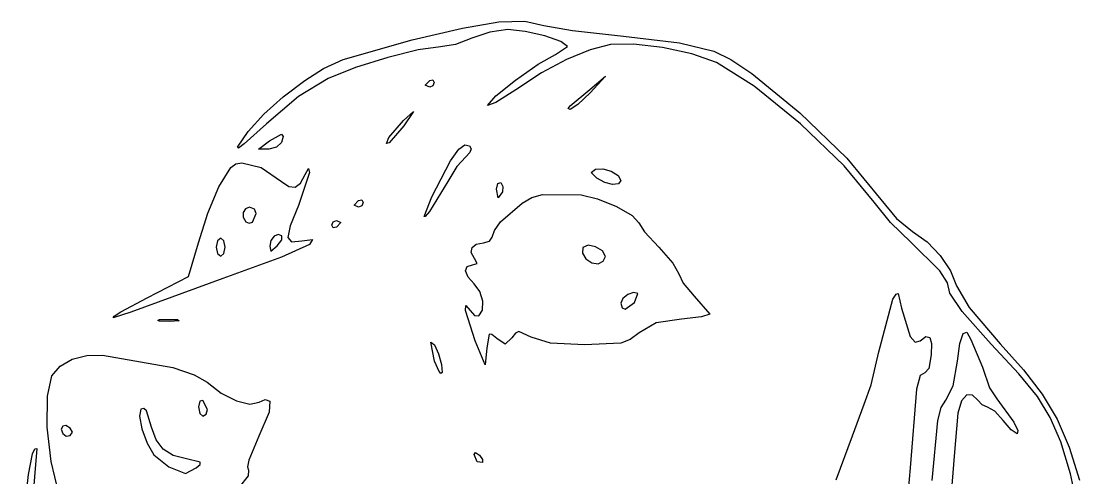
# Model space of a CAD drawing. Extents: x 0.5 to 73.4, y 0.3 to 78.2.
# Drawn here: x 0.7 to 67.9, y 49.2 to 78.2 of the extents above; entities that cross this region are included whole.
import ezdxf

# ---------------------------------------------------------------- set-up
doc = ezdxf.new("R2010")
doc.units = 0

msp = doc.modelspace()

# ---------------------------------------------------------------- linework, layer by layer
at = {"layer": 'Layer 1'}
for p, q in [((28.706529, 77.758148), (31.016671, 78.146213)), ((31.016671, 78.146213), (32.664668, 78.194399)), ((32.664668, 78.194399), (33.872421, 77.927165)), ((25.512342, 77.005749), (28.706529, 77.758148)), ((30.439529, 77.498123), (29.304683, 77.110197)), ((31.582741, 77.665066), (30.439529, 77.498123)), ((32.672223, 77.548639), (31.582741, 77.665066)), ((33.919679, 77.256896), (32.672223, 77.548639)), ((33.872421, 77.927165), (35.686288, 77.595275)), ((35.686288, 77.595275), (38.93163, 77.23534)), ((21.12614, 75.75469), (25.512342, 77.005749)), ((28.251232, 76.722271), (27.303717, 76.555328)), ((29.304683, 77.110197), (28.251232, 76.722271)), ((34.946096, 76.898246), (33.919679, 77.256896)), ((35.372461, 76.581098), (34.946096, 76.898246)), ((38.101651, 76.708826), (36.798906, 76.378832)), ((39.564519, 76.74228), (38.101651, 76.708826)), ((38.93163, 77.23534), (42.469662, 76.809964)), ((41.390805, 76.527772), (39.564519, 76.74228)), ((42.469662, 76.809964), (44.657828, 76.30012)), ((25.883343, 76.366934), (23.956633, 75.89846)), ((27.303717, 76.555328), (25.883343, 76.366934)), ((33.507737, 75.468291), (34.596349, 76.086258)), ((34.596349, 76.086258), (35.372461, 76.581098)), ((36.798906, 76.378832), (35.312497, 75.767851)), ((43.253828, 76.12037), (41.390805, 76.527772)), ((44.826905, 75.575142), (43.253828, 76.12037)), ((44.657828, 76.30012), (45.737647, 75.75176)), ((19.890746, 75.1865), (21.12614, 75.75469)), ((23.956633, 75.89846), (21.921145, 75.260886)), ((32.074512, 74.454647), (33.507737, 75.468291)), ((35.312497, 75.767851), (33.715202, 74.910536)), ((47.22285, 74.06668), (44.826905, 75.575142)), ((45.737647, 75.75176), (47.068765, 74.8625)), ((18.693175, 74.429628), (19.890746, 75.1865)), ((21.921145, 75.260886), (20.174438, 74.56519)), ((33.715202, 74.910536), (32.079799, 73.841541)), ((36.783572, 73.866236), (37.771349, 74.710125)), ((37.771349, 74.710125), (36.798764, 73.652382)), ((47.068765, 74.8625), (50.122778, 72.383141)), ((17.325156, 73.398234), (18.693175, 74.429628)), ((20.174438, 74.56519), (18.296951, 73.418783)), ((26.34135, 74.130207), (26.623572, 74.429086)), ((26.623572, 74.005752), (26.34135, 74.130207)), ((26.34135, 74.130207), (26.34135, 74.130207)), ((26.623572, 74.429086), (26.822892, 74.464477)), ((26.822892, 74.093548), (26.623572, 74.005752)), ((26.822892, 74.464477), (26.905795, 74.304631)), ((26.905795, 74.304631), (26.822892, 74.093548)), ((30.826233, 73.444914), (32.074512, 74.454647)), ((50.158153, 71.666732), (47.22285, 74.06668)), ((16.096491, 72.287732), (17.325156, 73.398234)), ((18.296951, 73.418783), (16.255453, 71.678873)), ((30.292461, 72.838682), (30.826233, 73.444914)), ((32.079799, 73.841541), (30.817491, 73.020841)), ((35.527683, 72.808495), (36.783572, 73.866236)), ((36.798764, 73.652382), (36.028655, 72.905353)), ((30.817491, 73.020841), (30.292461, 72.838682)), ((35.406655, 72.651685), (35.527683, 72.808495)), ((35.542875, 72.594641), (35.406655, 72.651685)), ((35.527683, 72.808495), (35.527683, 72.808495)), ((36.028655, 72.905353), (35.542875, 72.594641)), ((15.099476, 71.18971), (16.096491, 72.287732)), ((24.957457, 71.892244), (25.601397, 72.45353)), ((25.601397, 72.45353), (24.970456, 71.544842)), ((50.122778, 72.383141), (53.09562, 69.505762)), ((16.255453, 71.678873), (14.840984, 70.398586)), ((24.029276, 70.799852), (24.957457, 71.892244)), ((24.970456, 71.544842), (24.057959, 70.464763)), ((52.928288, 69.000846), (50.158153, 71.666732)), ((14.426411, 70.195752), (15.099476, 71.18971)), ((16.459357, 70.606058), (17.220986, 71.020963)), ((17.311746, 70.873984), (17.212852, 70.490147)), ((17.220986, 71.020963), (17.311746, 70.873984)), ((23.886036, 70.418127), (24.029276, 70.799852)), ((24.029276, 70.799852), (24.029276, 70.799852)), ((14.478703, 70.138155), (14.426411, 70.195752)), ((14.840984, 70.398586), (14.478703, 70.138155)), ((15.758018, 70.067192), (16.459357, 70.606058)), ((16.401876, 70.060918), (15.758018, 70.067192)), ((16.905691, 70.184415), (16.401876, 70.060918)), ((16.459357, 70.606058), (16.459357, 70.606058)), ((17.212852, 70.490147), (16.905691, 70.184415)), ((24.057959, 70.464763), (23.886036, 70.418127)), ((27.945208, 69.335796), (28.477649, 70.064665)), ((28.477649, 70.064665), (28.853531, 70.336864)), ((28.853531, 70.336864), (29.149313, 70.268511)), ((29.149313, 70.268511), (29.258654, 70.092228)), ((29.258654, 70.092228), (29.178532, 69.851181)), ((26.74648, 67.034418), (27.945208, 69.335796)), ((28.905925, 69.588534), (28.353017, 68.970187)), ((29.178532, 69.851181), (28.905925, 69.588534)), ((53.09562, 69.505762), (55.263045, 66.874082)), ((13.24172, 67.67789), (13.99636, 68.897617)), ((13.99636, 68.897617), (14.32656, 69.139406)), ((14.32656, 69.139406), (14.693832, 69.207975)), ((14.693832, 69.207975), (15.932003, 68.904094)), ((15.932003, 68.904094), (17.218793, 68.014251)), ((18.72324, 68.460743), (18.920589, 68.839446)), ((18.920589, 68.839446), (18.985685, 68.581021)), ((28.353017, 68.970187), (27.776758, 68.010997)), ((36.867251, 68.587061), (37.141531, 68.798608)), ((37.141531, 68.798608), (37.605272, 68.8243)), ((37.605272, 68.8243), (38.137877, 68.662395)), ((38.137877, 68.662395), (38.576708, 68.386234)), ((54.828728, 66.694568), (52.928288, 69.000846)), ((17.218793, 68.014251), (17.68627, 67.69457)), ((18.985685, 68.581021), (18.298018, 66.499793)), ((18.425557, 67.913976), (18.72324, 68.460743)), ((27.776758, 68.010997), (26.612783, 66.10353)), ((30.936188, 67.892701), (31.126803, 67.945592)), ((31.126803, 67.945592), (31.270716, 67.706087)), ((37.234139, 68.221408), (36.867251, 68.587061)), ((37.731864, 67.944434), (37.234139, 68.221408)), ((37.234139, 68.221408), (37.234139, 68.221408)), ((38.227252, 67.819215), (37.731864, 67.944434)), ((38.576708, 68.386234), (38.759127, 68.069157)), ((38.759127, 68.069157), (38.60733, 67.85703)), ((12.542108, 66.002975), (13.24172, 67.67789)), ((17.68627, 67.69457), (18.084213, 67.659865)), ((18.084213, 67.659865), (18.425557, 67.913976)), ((30.856905, 67.531298), (30.936188, 67.892701)), ((30.963362, 66.973584), (30.856905, 67.531298)), ((30.856905, 67.531298), (30.856905, 67.531298)), ((31.237719, 67.364493), (30.963362, 66.973584)), ((31.270716, 67.706087), (31.237719, 67.364493)), ((38.60733, 67.85703), (38.227252, 67.819215)), ((21.825795, 66.510207), (22.108017, 66.809086)), ((22.108017, 66.809086), (22.307336, 66.844477)), ((22.307336, 66.844477), (22.390239, 66.684631)), ((22.390239, 66.684631), (22.307336, 66.473548)), ((26.260849, 65.800257), (26.74648, 67.034418)), ((26.74648, 67.034418), (26.74648, 67.034418)), ((31.125192, 65.442239), (32.492329, 66.631819)), ((32.492329, 66.631819), (33.111885, 67.003896)), ((33.111885, 67.003896), (33.784817, 67.193624)), ((33.784817, 67.193624), (36.23113, 67.158494)), ((36.23113, 67.158494), (37.269727, 66.91524)), ((37.269727, 66.91524), (38.474869, 66.417982)), ((55.866389, 65.401801), (54.828728, 66.694568)), ((55.263045, 66.874082), (56.256378, 65.665635)), ((11.947169, 64.124675), (12.542108, 66.002975)), ((14.928859, 66.287393), (14.786248, 66.045706)), ((14.786248, 66.045706), (14.786586, 65.740774)), ((15.193574, 66.385752), (14.928859, 66.287393)), ((15.492553, 66.266291), (15.193574, 66.385752)), ((15.38258, 65.440301), (15.616907, 65.979076)), ((15.616907, 65.979076), (15.492553, 66.266291)), ((15.616907, 65.979076), (15.616907, 65.979076)), ((18.298018, 66.499793), (17.763908, 65.196472)), ((22.108017, 66.385752), (21.825795, 66.510207)), ((21.825795, 66.510207), (21.825795, 66.510207)), ((22.307336, 66.473548), (22.108017, 66.385752)), ((26.612783, 66.10353), (26.336042, 65.787023)), ((38.474869, 66.417982), (39.472364, 65.848023)), ((14.786586, 65.740774), (14.950716, 65.452683)), ((14.950716, 65.452683), (15.165923, 65.357514)), ((15.165923, 65.357514), (15.38258, 65.440301)), ((20.414685, 65.240207), (20.497588, 65.45129)), ((20.497588, 65.080361), (20.414685, 65.240207)), ((20.414685, 65.240207), (20.414685, 65.240207)), ((20.497588, 65.45129), (20.696907, 65.539086)), ((20.696907, 65.539086), (20.979128, 65.414631)), ((20.979128, 65.414631), (20.696907, 65.115752)), ((26.336042, 65.787023), (26.260849, 65.800257)), ((30.730976, 64.909984), (31.125192, 65.442239)), ((39.472364, 65.848023), (39.888016, 65.386666)), ((39.888016, 65.386666), (40.261079, 64.812541)), ((57.163586, 64.159965), (55.866389, 65.401801)), ((56.256378, 65.665635), (57.260575, 64.844709)), ((17.002907, 64.658765), (16.748459, 64.538378)), ((17.241663, 64.57285), (17.002907, 64.658765)), ((17.225882, 64.30834), (17.241663, 64.57285)), ((17.241663, 64.57285), (17.241663, 64.57285)), ((17.763908, 65.196472), (17.612903, 64.468203)), ((20.696907, 65.115752), (20.497588, 65.080361)), ((30.584072, 64.480752), (30.730976, 64.909984)), ((40.261079, 64.812541), (41.158016, 63.845752)), ((57.260575, 64.844709), (58.189287, 64.188254)), ((11.31682, 61.991592), (11.947169, 64.124675)), ((13.15981, 64.244391), (13.076907, 63.845752)), ((13.359129, 64.410197), (13.15981, 64.244391)), ((13.558449, 64.244391), (13.359129, 64.410197)), ((13.641352, 63.845752), (13.558449, 64.244391)), ((16.54609, 64.269448), (16.463574, 63.909732)), ((16.463574, 63.909732), (16.537131, 63.588159)), ((16.537131, 63.588159), (16.940664, 63.919669)), ((16.748459, 64.538378), (16.54609, 64.269448)), ((16.940664, 63.919669), (17.225882, 64.30834)), ((18.999794, 64.015309), (17.211234, 63.213828)), ((17.612903, 64.468203), (17.856427, 64.190808)), ((17.856427, 64.190808), (18.505905, 64.240107)), ((18.505905, 64.240107), (19.190661, 64.321546)), ((19.190661, 64.321546), (18.999794, 64.015309)), ((29.31126, 63.820773), (29.57376, 64.044028)), ((29.57376, 64.044028), (30.026895, 64.127975)), ((30.026895, 64.127975), (30.416528, 64.231603)), ((30.416528, 64.231603), (30.584072, 64.480752)), ((36.669505, 63.965115), (36.344925, 63.820973)), ((37.148538, 63.86546), (36.669505, 63.965115)), ((59.011512, 62.347895), (57.163586, 64.159965)), ((58.189287, 64.188254), (59.028718, 63.312581)), ((13.076907, 63.845752), (13.15981, 63.447114)), ((13.15981, 63.447114), (13.359129, 63.281308)), ((13.359129, 63.281308), (13.558449, 63.447114)), ((13.558449, 63.447114), (13.641352, 63.845752)), ((13.641352, 63.845752), (13.641352, 63.845752)), ((29.263868, 63.501083), (29.31126, 63.820773)), ((29.456053, 63.127836), (29.263868, 63.501083)), ((36.344925, 63.820973), (36.317422, 63.473367)), ((36.317422, 63.473367), (36.540246, 63.110156)), ((37.582371, 63.60153), (37.148538, 63.86546)), ((37.771349, 63.252843), (37.582371, 63.60153)), ((37.639372, 62.954011), (37.771349, 63.252843)), ((37.771349, 63.252843), (37.771349, 63.252843)), ((41.158016, 63.845752), (42.054954, 62.833193)), ((59.028718, 63.312581), (59.681906, 62.337891)), ((17.211234, 63.213828), (13.500241, 61.85908)), ((28.901001, 62.333312), (28.994506, 62.610673)), ((28.994506, 62.610673), (29.339238, 62.716864)), ((29.339238, 62.716864), (29.639024, 62.798189)), ((29.639024, 62.798189), (29.456053, 63.127836)), ((36.540246, 63.110156), (36.909694, 62.841906)), ((36.909694, 62.841906), (37.322063, 62.779181)), ((37.322063, 62.779181), (37.639372, 62.954011)), ((42.054954, 62.833193), (42.428016, 62.149021)), ((8.684666, 60.623805), (11.31682, 61.991592)), ((29.053252, 61.946598), (28.901001, 62.333312)), ((29.445794, 61.512348), (29.053252, 61.946598)), ((42.428016, 62.149021), (42.718176, 61.549748)), ((59.482023, 61.5838), (59.011512, 62.347895)), ((59.681906, 62.337891), (60.051888, 61.384388)), ((13.500241, 61.85908), (7.658145, 59.720267)), ((29.804178, 61.025097), (29.445794, 61.512348)), ((42.718176, 61.549748), (43.415794, 60.741308)), ((59.641712, 60.925452), (59.482023, 61.5838)), ((60.051888, 61.384388), (60.853276, 60.005282)), ((7.011105, 59.730206), (8.684666, 60.623805)), ((8.684666, 60.623805), (8.684666, 60.623805)), ((29.989224, 60.418183), (29.804178, 61.025097)), ((38.890123, 60.587924), (38.759127, 60.28778)), ((39.197482, 60.83806), (38.890123, 60.587924)), ((39.552761, 60.965083), (39.197482, 60.83806)), ((39.827516, 60.895884), (39.552761, 60.965083)), ((39.611455, 60.324796), (39.827516, 60.895884)), ((43.415794, 60.741308), (44.403572, 59.589934)), ((55.139124, 57.198536), (56.027921, 60.542937)), ((56.027921, 60.542937), (56.221633, 60.858518)), ((56.221633, 60.858518), (56.349611, 60.898657)), ((56.349611, 60.898657), (56.578223, 59.978331)), ((60.414078, 59.75699), (59.641712, 60.925452)), ((28.890985, 59.815155), (28.909276, 60.148912)), ((28.909276, 60.148912), (29.189499, 59.818151)), ((29.977446, 59.850772), (29.989224, 60.418183)), ((38.759127, 60.28778), (38.829617, 59.999601)), ((38.829617, 59.999601), (39.018127, 59.910708)), ((39.018127, 59.910708), (39.611455, 60.324796)), ((39.611455, 60.324796), (39.611455, 60.324796)), ((56.578223, 59.978331), (57.121505, 58.170528)), ((60.853276, 60.005282), (62.839222, 57.70443)), ((7.658145, 59.720267), (6.529256, 59.348084)), ((6.529256, 59.348084), (6.585854, 59.45428)), ((6.585854, 59.45428), (7.011105, 59.730206)), ((9.37387, 59.192465), (9.475283, 59.241884)), ((9.460409, 59.152851), (9.37387, 59.192465)), ((9.475283, 59.241884), (10.604172, 59.247579)), ((9.475283, 59.241884), (9.475283, 59.241884)), ((10.604172, 59.247579), (10.723354, 59.159223)), ((29.516349, 57.886165), (28.890985, 59.815155)), ((29.189499, 59.818151), (29.472815, 59.513237)), ((29.472815, 59.513237), (29.745361, 59.48203)), ((29.745361, 59.48203), (29.977446, 59.850772)), ((42.610388, 59.28177), (40.993255, 59.037848)), ((43.876824, 59.419393), (42.610388, 59.28177)), ((44.403572, 59.589934), (43.876824, 59.419393)), ((62.268433, 57.679897), (60.414078, 59.75699)), ((10.113574, 59.119145), (9.460409, 59.152851)), ((10.723354, 59.159223), (10.113574, 59.119145)), ((40.993255, 59.037848), (39.907625, 58.402228)), ((30.151349, 56.366864), (29.516349, 57.886165)), ((29.516349, 57.886165), (29.516349, 57.886165)), ((30.391938, 58.323708), (30.240543, 57.45207)), ((30.566295, 58.300652), (30.391938, 58.323708)), ((30.880033, 58.039267), (30.566295, 58.300652)), ((31.408834, 57.68788), (30.880033, 58.039267)), ((31.828215, 58.08295), (31.408834, 57.68788)), ((32.069497, 58.377095), (31.828215, 58.08295)), ((32.287744, 58.480463), (32.069497, 58.377095)), ((33.066716, 58.130752), (32.287744, 58.480463)), ((34.278546, 57.744411), (33.066716, 58.130752)), ((39.343916, 57.98373), (38.748018, 57.753848)), ((39.907625, 58.402228), (39.343916, 57.98373)), ((57.121505, 58.170528), (57.438181, 57.815992)), ((57.438181, 57.815992), (57.750606, 57.888786)), ((57.750606, 57.888786), (58.119709, 58.165322)), ((58.119709, 58.165322), (58.356753, 58.115031)), ((58.356753, 58.115031), (58.468161, 57.729887)), ((60.270288, 57.734525), (60.472765, 58.356831)), ((60.472765, 58.356831), (60.708383, 58.449005)), ((60.708383, 58.449005), (60.964019, 57.989641)), ((60.964019, 57.989641), (61.699913, 56.225752)), ((26.923772, 56.597439), (26.698567, 57.805934)), ((26.698567, 57.805934), (26.916012, 57.651368)), ((26.916012, 57.651368), (27.18052, 57.077229)), ((30.240543, 57.45207), (30.151349, 56.366864)), ((36.452686, 57.636864), (34.278546, 57.744411)), ((38.748018, 57.753848), (36.452686, 57.636864)), ((54.637476, 55.097412), (55.139124, 57.198536)), ((58.468161, 57.729887), (58.460355, 57.001864)), ((60.114076, 56.60349), (60.270288, 57.734525)), ((64.022081, 55.79996), (62.268433, 57.679897)), ((62.839222, 57.70443), (64.304215, 56.061366)), ((3.160315, 56.27821), (3.932488, 56.721929)), ((3.932488, 56.721929), (4.860471, 56.967895)), ((4.860471, 56.967895), (5.845167, 56.97591)), ((5.845167, 56.97591), (10.30819, 56.192635)), ((27.211738, 55.944478), (26.923772, 56.597439)), ((26.923772, 56.597439), (26.923772, 56.597439)), ((27.18052, 57.077229), (27.380293, 56.387789)), ((58.460355, 57.001864), (58.306963, 56.145659)), ((59.84679, 55.030989), (60.114076, 56.60349)), ((2.643051, 55.67694), (3.160315, 56.27821)), ((10.30819, 56.192635), (11.680816, 55.746177)), ((27.327527, 55.829773), (27.211738, 55.944478)), ((27.40353, 55.887317), (27.327527, 55.829773)), ((27.380293, 56.387789), (27.40353, 55.887317)), ((58.041687, 55.866009), (57.744658, 55.69115)), ((58.306963, 56.145659), (58.041687, 55.866009)), ((61.699913, 56.225752), (62.152211, 54.907933)), ((64.304215, 56.061366), (65.488804, 54.511002)), ((2.3591, 54.383215), (2.643051, 55.67694)), ((11.680816, 55.746177), (12.488373, 55.26123)), ((12.488373, 55.26123), (13.390827, 54.564512)), ((57.744658, 55.69115), (57.522498, 54.829367)), ((65.191841, 54.351008), (64.022081, 55.79996)), ((13.390827, 54.564512), (14.355386, 54.07875)), ((54.200507, 53.869132), (54.637476, 55.097412)), ((57.522498, 54.829367), (57.116035, 49.826607)), ((59.379652, 54.128568), (59.84679, 55.030989)), ((62.152211, 54.907933), (62.625357, 54.202377)), ((65.488804, 54.511002), (66.443512, 52.915569)), ((2.350312, 52.414146), (2.3591, 54.383215)), ((12.030921, 54.061574), (11.948018, 53.702409)), ((12.230241, 54.109086), (12.030921, 54.061574)), ((12.512463, 53.527985), (12.230241, 54.109086)), ((14.355386, 54.07875), (15.213005, 53.868512)), ((15.213005, 53.868512), (15.794639, 53.998367)), ((15.794639, 53.998367), (16.169318, 54.180212)), ((16.169318, 54.180212), (16.477288, 54.06715)), ((16.477288, 54.06715), (16.427794, 53.35817)), ((53.462617, 51.864886), (54.200507, 53.869132)), ((59.08012, 53.657456), (59.379652, 54.128568)), ((60.387067, 54.096275), (60.142803, 53.304211)), ((60.707197, 54.459465), (60.387067, 54.096275)), ((61.078723, 54.435441), (60.707197, 54.459465)), ((61.385865, 54.152686), (61.078723, 54.435441)), ((61.685005, 53.822914), (61.385865, 54.152686)), ((62.037268, 53.685752), (61.685005, 53.822914)), ((62.625357, 54.202377), (63.706962, 52.72655)), ((66.002585, 53.017066), (65.191841, 54.351008)), ((8.289222, 53.550878), (8.191364, 53.115061)), ((8.47926, 53.601534), (8.289222, 53.550878)), ((8.638013, 53.458788), (8.47926, 53.601534)), ((8.967654, 52.415752), (8.638013, 53.458788)), ((11.948018, 53.702409), (12.030921, 53.292007)), ((12.030921, 53.292007), (12.230241, 53.121308)), ((12.230241, 53.121308), (12.42956, 53.240769)), ((12.42956, 53.240769), (12.512463, 53.527985)), ((12.512463, 53.527985), (12.512463, 53.527985)), ((16.427794, 53.35817), (15.781803, 51.838484)), ((58.86552, 52.826984), (59.08012, 53.657456)), ((60.142803, 53.304211), (59.912179, 50.581309)), ((62.489865, 53.437044), (62.037268, 53.685752)), ((63.030238, 52.839086), (62.489865, 53.437044)), ((3.325774, 52.480967), (3.239499, 52.295531)), ((3.53025, 52.517126), (3.325774, 52.480967)), ((3.792868, 52.358236), (3.53025, 52.517126)), ((8.191364, 53.115061), (8.349809, 52.303086)), ((58.509744, 49.023609), (58.86552, 52.826984)), ((63.535191, 52.241127), (63.030238, 52.839086)), ((63.706962, 52.72655), (63.954906, 52.198657)), ((66.679185, 51.482157), (66.002585, 53.017066)), ((66.443512, 52.915569), (67.218866, 51.137294)), ((2.591144, 50.227242), (2.350312, 52.414146)), ((3.239499, 52.295531), (3.331481, 52.006592)), ((3.331481, 52.006592), (3.54927, 51.842922)), ((3.54927, 51.842922), (3.807666, 51.878559)), ((3.948559, 52.087064), (3.792868, 52.358236)), ((3.792868, 52.358236), (3.792868, 52.358236)), ((3.807666, 51.878559), (3.948559, 52.087064)), ((8.349809, 52.303086), (8.685635, 51.390351)), ((9.25867, 51.612061), (8.967654, 52.415752)), ((15.781803, 51.838484), (15.136209, 50.328148)), ((52.430095, 49.07727), (53.462617, 51.864886)), ((63.90263, 51.992419), (63.535191, 52.241127)), ((63.954906, 52.198657), (63.90263, 51.992419)), ((8.685635, 51.390351), (9.119917, 50.652251)), ((9.709899, 51.022028), (9.25867, 51.612061)), ((67.293356, 49.445549), (66.679185, 51.482157)), ((67.218866, 51.137294), (67.865389, 49.038407)), ((1.147645, 49.401218), (1.415992, 50.730214)), ((1.415992, 50.730214), (1.551718, 51.037773)), ((1.685213, 51.060412), (1.533822, 49.270056)), ((1.551718, 51.037773), (1.685213, 51.060412)), ((9.119917, 50.652251), (10.066235, 49.884487)), ((10.34607, 50.623164), (9.709899, 51.022028)), ((11.191912, 50.392982), (10.34607, 50.623164)), ((29.445794, 50.684791), (29.536833, 50.805882)), ((29.633943, 50.205013), (29.445794, 50.684791)), ((29.536833, 50.805882), (29.779756, 50.642458)), ((29.779756, 50.642458), (29.972786, 50.363762)), ((59.912179, 50.581309), (59.538636, 46.039696)), ((3.05605, 48.28001), (2.591144, 50.227242)), ((10.066235, 49.884487), (11.117966, 49.47031)), ((11.117966, 49.47031), (11.795914, 49.832816)), ((12.056964, 50.181592), (11.191912, 50.392982)), ((11.795914, 49.832816), (12.046274, 50.043786)), ((11.795914, 49.832816), (11.795914, 49.832816)), ((12.046274, 50.043786), (12.056964, 50.181592)), ((15.136209, 50.328148), (15.049249, 49.898771)), ((15.049249, 49.898771), (15.121224, 49.692145)), ((29.967905, 50.16268), (29.633943, 50.205013)), ((29.633943, 50.205013), (29.633943, 50.205013)), ((29.972786, 50.363762), (29.967905, 50.16268)), ((57.116035, 49.826607), (56.851681, 46.779861)), ((0.691983, 44.873922), (1.147645, 49.401218)), ((1.533822, 49.270056), (1.053001, 42.790971)), ((15.10741, 49.313651), (14.527727, 48.602042)), ((15.121224, 49.692145), (15.10741, 49.313651)), ((67.949576, 46.472183), (67.293356, 49.445549))]:
    msp.add_line(p, q, dxfattribs=at)

doc.saveas('drawing.dxf')
